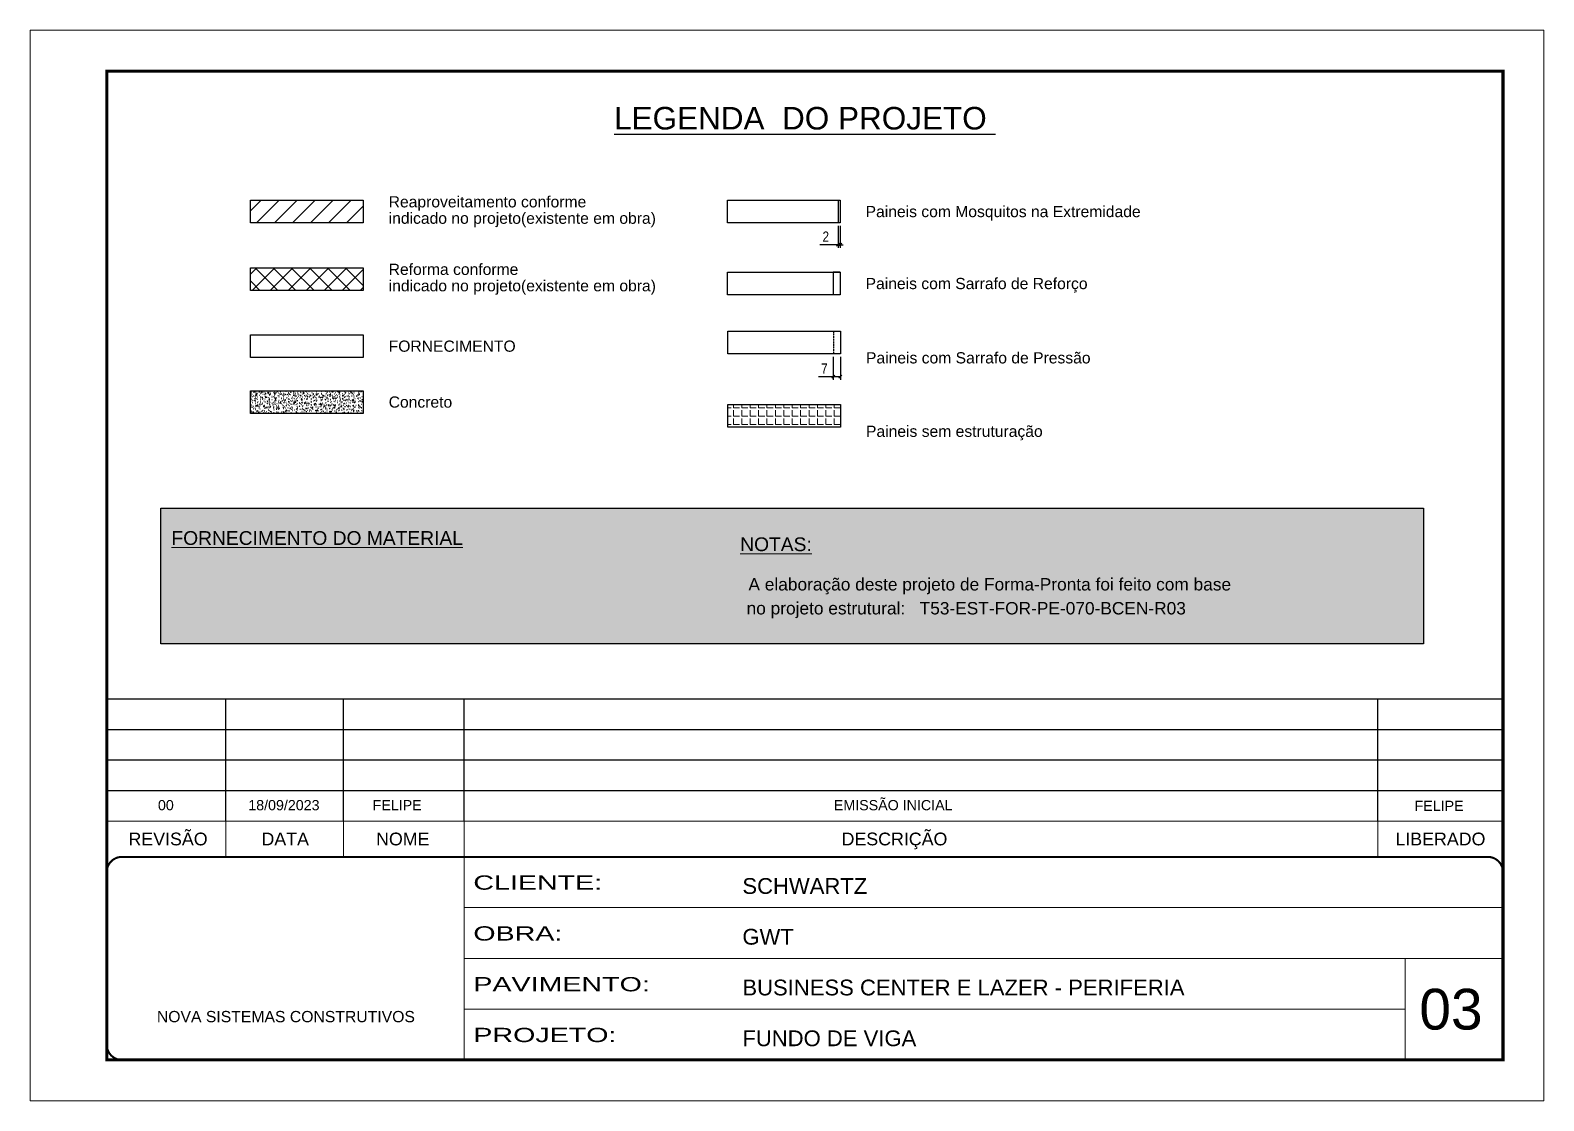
# Model space of a CAD drawing. Extents: x 3245 to 12416, y 917 to 10295.
# Drawn here: x 6415 to 7900, y 8957 to 10007 of the extents above; entities that cross this region are included whole.
import ezdxf
from ezdxf.enums import TextEntityAlignment as Align

# ---------------------------------------------------------------- set-up
doc = ezdxf.new("R2010")
doc.units = 0
for name, pattern in [('CONTINUO', [0]), ('DASHED', [0.75, 0.5, -0.25]), ('HIDDEN', [0.375, 0.25, -0.125])]:
    doc.linetypes.add(name, pattern=pattern)
for name, color, linetype, lineweight in [('CARIMBO', 255, 'Continuous', 9), ('Folhas', 255, 'Continuous', 9), ('Hachura', 251, 'Continuous', 9), ('REAPROVEITAMENTO', 251, 'Continuous', 9), ('SARRAFO DE PRESSAO', 251, 'DASHED', 9)]:
    doc.layers.add(name, color=color, linetype=linetype, lineweight=lineweight)
for name, color, linetype in [('COTA', 241, 'Continuous'), ('Painéis', 200, 'Continuous'), ('SARR_2.2x7', 40, 'Continuous')]:
    doc.layers.add(name, color=color, linetype=linetype)
doc.layers.add('Demarcação 2', color=7, linetype='Continuous', lineweight=9, true_color=0xe0e0e0)
doc.styles.add('ARIAL', font='arial.ttf')
doc.styles.add('COTA TECNICA', font='techl___.ttf', dxfattribs={"height": 10})
doc.styles.add('Tecnologia', font='')
doc.styles.get('Tecnologia').set_extended_font_data('Forgotten Futurist')
doc.dimstyles.new('PAINEL', dxfattribs={"dimtxt": 10, "dimasz": 3, "dimexe": 3, "dimexo": 3, "dimgap": 3, "dimtad": 1, "dimdec": 1, "dimzin": 12, "dimdsep": 46, "dimtxsty": 'COTA TECNICA', "dimblk1": 'OBLIQUE', "dimblk2": 'OBLIQUE', "dimsah": 1, "dimcen": 0.9, "dimclrd": 4, "dimclre": 4, "dimclrt": 240, "dimadec": 1, "dimazin": 3, "dimtfac": 1, "dimtdec": 1, "dimtmove": 0, "dimatfit": 3, "dimfxl": 1, "dimtolj": 1, "dimtzin": 12, "dimarcsym": 0})

# ---------------------------------------------------------------- blocks, each defined once
blk = doc.blocks.new('9999999999')
at = {"color": 30, "linetype": 'CONTINUO'}
for p, q in [((98564.6, 34230.2), (98564.6, 34429.4)), ((98564.6, 34379.6), (99584, 34379.6)), ((98564.6, 34329.8), (99488, 34329.8)), ((99584, 34329.8), (99488, 34329.8)), ((99488, 34329.8), (99488, 34230.2)), ((98564.6, 34280), (99488, 34280))]:
    blk.add_line(p, q, dxfattribs=at)
at = {"color": 30, "linetype": 'CONTINUO', "const_width": 2}
blk.add_lwpolyline([(99584, 34230.2), (99584, 34414.4, 0.414214), (99569, 34429.4), (98229, 34429.4, 0.414214), (98214, 34414.4), (98214, 34245.2, 0.414214), (98229, 34230.2), (99584, 34230.2)], format="xyb", dxfattribs=at)
at = {"layer": 'Folhas'}
blk.add_lwpolyline([(98139, 34190.2), (99624, 34190.2), (99624, 35240.2), (98139, 35240.2)], close=True, dxfattribs=at)
at = {"layer": 'Folhas', "color": 30, "const_width": 3}
blk.add_lwpolyline([(98214, 34230.2), (99584, 34230.2), (99584, 35200.2), (98214, 35200.2)], close=True, dxfattribs=at)
at = {"color": 7, "linetype": 'Continuous', "ltscale": 5, "style": 'ARIAL'}
for s, height, p in [('SCHWARTZ', 15.48, (98837.7, 34393.1)), ('GWT', 15.48, (98837.7, 34343.3)), ('BUSINESS CENTER E LAZER - PERIFERIA', 15.483, (98837.7, 34293.5)), ('NOVA SISTEMAS CONSTRUTIVOS', 11.059, (98263.2, 34267.2)), ('FUNDO DE VIGA', 15.483, (98837.7, 34243.7))]:
    blk.add_text(s, height=height, dxfattribs=at).set_placement(p)
at = {"layer": 'Folhas', "color": 7, "style": 'Tecnologia', "width": 1.5}
for s, p in [('CLIENTE:', (98573.7, 34397.2)), ('OBRA:', (98573.7, 34347.3)), ('PAVIMENTO:', (98573.7, 34297.5)), ('PROJETO:', (98573.7, 34247.7))]:
    blk.add_text(s, height=14, dxfattribs=at).set_placement(p)
blk = doc.blocks.new('_Oblique')
at = {"color": 0, "linetype": 'ByBlock', "lineweight": -2}
blk.add_line((-0.5, -0.5), (0.5, 0.5), dxfattribs=at)
blk = doc.blocks.new('*D241')
at = {"layer": 'COTA', "color": 4, "lineweight": -2, "transparency": 16777216}
for p, q in [((7208, 9815.4), (7208, 9793.9)), ((7210, 9815.4), (7210, 9793.9)), ((7208, 9796.9), (7189.9, 9796.9)), ((7210, 9796.9), (7208, 9796.9)), ((7210, 9796.9), (7213, 9796.9))]:
    blk.add_line(p, q, dxfattribs=at)
at = {"layer": 'Defpoints', "color": 0, "transparency": 16777216}
for p in [(7208, 9818.4), (7210, 9818.4), (7208, 9796.9)]:
    blk.add_point(p, dxfattribs=at)
at = {"layer": 'COTA', "color": 4, "lineweight": -2, "transparency": 16777216, "xscale": 3, "yscale": 3, "zscale": 3}
blk.add_blockref('_Oblique', (7208, 9796.9), dxfattribs=at)
at = {"layer": 'COTA', "color": 4, "lineweight": -2, "transparency": 16777216, "xscale": 3, "yscale": 3, "zscale": 3, "rotation": 180}
blk.add_blockref('_Oblique', (7210, 9796.9), dxfattribs=at)
at = {"layer": 'COTA', "color": 240, "transparency": 16777216, "insert": (7195.9, 9804.9), "char_height": 10, "attachment_point": 5, "style": 'COTA TECNICA'}
blk.add_mtext('\\A1;2', dxfattribs=at)
blk = doc.blocks.new('*D242')
at = {"layer": 'COTA', "color": 4, "lineweight": -2, "transparency": 16777216}
for p, q in [((7203.3, 9686.9), (7203.3, 9664.4)), ((7210.3, 9686.9), (7210.3, 9664.4)), ((7203.3, 9667.4), (7188.6, 9667.4)), ((7210.3, 9667.4), (7203.3, 9667.4))]:
    blk.add_line(p, q, dxfattribs=at)
at = {"layer": 'Defpoints', "color": 0, "transparency": 16777216}
for p in [(7203.3, 9689.9), (7210.3, 9689.9), (7203.3, 9667.4)]:
    blk.add_point(p, dxfattribs=at)
at = {"layer": 'COTA', "color": 4, "lineweight": -2, "transparency": 16777216, "xscale": 3, "yscale": 3, "zscale": 3, "rotation": 180}
blk.add_blockref('_Oblique', (7203.3, 9667.4), dxfattribs=at)
at = {"layer": 'COTA', "color": 4, "lineweight": -2, "transparency": 16777216, "xscale": 3, "yscale": 3, "zscale": 3}
blk.add_blockref('_Oblique', (7210.3, 9667.4), dxfattribs=at)
at = {"layer": 'COTA', "color": 240, "transparency": 16777216, "insert": (7194.5, 9675.5), "char_height": 10, "attachment_point": 5, "style": 'COTA TECNICA'}
blk.add_mtext('\\A1;7', dxfattribs=at)

msp = doc.modelspace()

# ---------------------------------------------------------------- hatches: boundary and pattern name
at = {"layer": 'COTA', "linetype": 'Continuous', "ltscale": 200}
h = msp.add_hatch(dxfattribs=at)
h.set_pattern_fill('AR-CONC', color=256, scale=0.9)
h.set_pattern_definition([(50, (-97191.3036, -25202.8225), (6.45534164, -0.56476921), [0.675, -7.425]), (355, (-97191.3036, -25202.8225), (-1.248762, 6.7697292), [0.54, -5.94]), (100.4514445, (-97190.7657, -25202.8695), (5.20657962, 6.20495992), [0.57366173, -6.310279]), (46.1842, (-97191.3036, -25201.0225), (9.605172, -1.4896735), [1.0125, -11.1375]), (96.6356355, (-97190.503, -25201.147), (8.4119575, 8.7670674), [0.8604931, -9.4654238]), (351.184164, (-97191.304, -25201.022), (8.4119575, 8.7670674), [0.81, -8.91]), (21, (-97190.4036, -25201.4725), (5.37216347, -3.62357002), [0.675, -7.425]), (326, (-97190.4036, -25201.4725), (2.189838, 6.5263504), [0.54, -5.94]), (71.451445, (-97189.956, -25201.7744), (7.5620014, 2.90278038), [0.5736617, -6.310279]), (37.5, (-97191.3036, -25202.8225), (0.1094387, 2.996044684), [0, -5.868, 0, -6.03, 0, -5.9625]), (7.5, (-97191.3036, -25202.8225), (2.36762584, 3.54970541), [0, -3.438, 0, -5.733, 0, -2.2725]), (327.5, (-97193.3106, -25202.8225), (4.804401926, -0.202993846), [0, -2.25, 0, -7.02, 0, -9.315]), (317.5, (-97194.2106, -25202.8225), (5.24867552, 0.90094484), [0, -2.925, 0, -4.662, 0, -6.615])])
h.paths.add_polyline_path([(6742.01, 9631.51), (6742.01, 9653.76), (6631.44, 9653.76), (6631.44, 9631.51)])
at = {"layer": 'Demarcação 2'}
h = msp.add_hatch(color=8, dxfattribs=at)
h.set_gradient(color1=(112, 112, 112), one_color=1, tint=1, name='SPHERICAL')
h.paths.add_polyline_path([(6543.52, 9538.36), (7782.46, 9538.36), (7782.46, 9405.35), (6543.52, 9405.35)])
at = {"layer": 'Hachura'}
h = msp.add_hatch(dxfattribs=at)
h.set_pattern_fill('ANGLE', color=256, scale=30)
h.set_pattern_definition([(0, (-97191.304, -25202.8225), (0, 8.25), [6, -2.25]), (90, (-97191.304, -25202.8225), (-8.25, 5e-16), [6, -2.25])])
h.paths.add_polyline_path([(7210.35, 9640.14), (7099.78, 9640.14), (7099.78, 9617.89), (7210.35, 9617.89)])
at = {"layer": 'REAPROVEITAMENTO'}
h = msp.add_hatch(dxfattribs=at)
h.set_pattern_fill('ANSI31', color=256, scale=100, style=0)
h.set_pattern_definition([(45, (7681.722, 13019.39), (-8.838835, 8.838835), [])])
h.paths.add_polyline_path([(6631.44, 9840.6), (6631.44, 9818.35), (6742.01, 9818.35), (6742.01, 9840.6)])
h = msp.add_hatch(dxfattribs=at)
h.set_pattern_fill('ANSI37', color=256, scale=100, style=0)
h.set_pattern_definition([(45, (-93224.295, -24998.346), (-8.8388348, 8.8388348), []), (135, (-93224.295, -24998.346), (-8.8388348, -8.8388348), [])])
h.paths.add_polyline_path([(6631.44, 9774.37), (6631.44, 9752.12), (6742.01, 9752.12), (6742.01, 9774.37)])

# ---------------------------------------------------------------- linework, layer by layer
at = {"color": 30}
for p, q in [((6490.34, 9351.52), (7860.34, 9351.52)), ((6607.11, 9231.52), (6607.11, 9351.52)), ((6722.77, 9231.52), (6722.77, 9351.52)), ((6840.93, 9231.52), (6840.93, 9351.52)), ((7737.69, 9231.52), (7737.69, 9351.52)), ((6490.34, 9321.52), (7860.34, 9321.52)), ((6490.34, 9291.52), (7860.34, 9291.52)), ((6490.34, 9261.52), (7860.34, 9261.52))]:
    msp.add_line(p, q, dxfattribs=at)
msp.add_lwpolyline([(6543.52, 9538.36), (7782.46, 9538.36), (7782.46, 9405.35), (6543.52, 9405.35)], close=True, dxfattribs=at)
at = {"color": 30, "const_width": 1}
for points in [[(6490.34, 9231.52), (7860.34, 9231.52)], [(6607.11, 9231.52), (6607.11, 9196.52)], [(6722.77, 9231.52), (6722.77, 9196.52)], [(6840.93, 9231.52), (6840.93, 9196.52)], [(7737.69, 9231.52), (7737.69, 9196.52)]]:
    msp.add_lwpolyline(points, dxfattribs=at)
at = {"layer": 'COTA', "linetype": 'Continuous', "ltscale": 200}
msp.add_lwpolyline([(6631.44, 9653.76), (6742.01, 9653.76), (6742.01, 9631.51), (6631.44, 9631.51)], close=True, dxfattribs=at)
at = {"layer": 'Painéis', "linetype": 'Continuous'}
msp.add_line((7207.98, 9840.6), (7207.98, 9818.35), dxfattribs=at)
for points in [[(6631.44, 9840.6), (6742.01, 9840.6), (6742.01, 9818.35), (6631.44, 9818.35)], [(7099.41, 9840.6), (7209.98, 9840.6), (7209.98, 9818.35), (7099.41, 9818.35)], [(6631.44, 9774.37), (6742.01, 9774.37), (6742.01, 9752.12), (6631.44, 9752.12)], [(7099.41, 9770), (7209.98, 9770), (7209.98, 9747.75), (7099.41, 9747.75)], [(7099.78, 9712.17), (7210.35, 9712.17), (7210.35, 9689.92), (7099.78, 9689.92)], [(6631.44, 9708.56), (6742.01, 9708.56), (6742.01, 9686.31), (6631.44, 9686.31)], [(7099.78, 9640.14), (7210.35, 9640.14), (7210.35, 9617.89), (7099.78, 9617.89)]]:
    msp.add_lwpolyline(points, close=True, dxfattribs=at)
at = {"layer": 'SARR_2.2x7', "linetype": 'Continuous'}
for p, q in [((7209.98, 9770), (7202.98, 9770)), ((7209.98, 9747.75), (7202.98, 9747.75))]:
    msp.add_line(p, q, dxfattribs=at)
at = {"layer": 'SARR_2.2x7'}
for p, q in [((7202.98, 9770), (7202.98, 9747.75)), ((7209.98, 9770), (7209.98, 9747.75))]:
    msp.add_line(p, q, dxfattribs=at)
at = {"layer": 'SARR_2.2x7', "linetype": 'HIDDEN'}
msp.add_line((7203.35, 9712.17), (7203.35, 9689.92), dxfattribs=at)

# ---------------------------------------------------------------- block references
at = {"layer": 'SARRAFO DE PRESSAO', "color": 6, "linetype": 'ByBlock'}
msp.add_blockref('9999999999', (-91723.63, -25232.92), dxfattribs=at)

# ---------------------------------------------------------------- texts
at = {"color": 0, "linetype": 'Continuous', "ltscale": 5, "style": 'ARIAL'}
msp.add_text('%%ULEGENDA  DO PROJETO ', height=22.1184, dxfattribs=at).set_placement((7175.26, 9909.96), align=Align.CENTER)
at = {"style": 'ARIAL'}
for s, p in [('REVISÃO', (6550.53, 9214.02)), ('DESCRIÇÃO', (7263.31, 9214.02)), ('DATA', (6665.5, 9214.02)), ('NOME', (6780.86, 9214.02)), ('LIBERADO', (7798.99, 9214.02))]:
    msp.add_text(s, height=12.5, dxfattribs=at).set_placement(p, align=Align.MIDDLE_CENTER)
at = {"layer": 'CARIMBO', "style": 'ARIAL'}
for s, p in [('Reaproveitamento conforme ', (6767.01, 9839.05)), ('Paineis com Mosquitos na Extremidade', (7234.98, 9829.48)), ('indicado no projeto(existente em obra)', (6767.01, 9822.96)), ('Reforma conforme ', (6767.01, 9772.82)), ('indicado no projeto(existente em obra)', (6767.01, 9756.73)), ('Paineis com Sarrafo de Reforço', (7234.98, 9758.88)), ('FORNECIMENTO', (6767.01, 9697.44)), ('Paineis com Sarrafo de Pressão', (7235.35, 9685.99)), ('Concreto', (6767.01, 9642.63)), ('Paineis sem estruturação', (7235.35, 9613.96))]:
    msp.add_text(s, height=11, dxfattribs=at).set_placement(p, align=Align.MIDDLE_LEFT)
at = {"layer": 'CARIMBO', "color": 5, "style": 'ARIAL'}
for s, height, p in [('%%UFORNECIMENTO DO MATERIAL', 13.5, (6553.86, 9502.49)), ('%%UNOTAS:', 13.5, (7111.94, 9496.37)), ('  A elaboração deste projeto de Forma-Pronta foi feito com base', 12.15, (7110.58, 9457.77)), ('  no projeto estrutural:', 12.15, (7108.76, 9434.28))]:
    msp.add_text(s, height=height, dxfattribs=at).set_placement(p)
at = {"layer": 'CARIMBO', "color": 1, "style": 'ARIAL'}
msp.add_text('T53-EST-FOR-PE-070-BCEN-R03 ', height=12.15, dxfattribs=at).set_placement((7287.99, 9434.28))
at = {"layer": 'CARIMBO', "style": 'ARIAL'}
for s, p in [('00', (6540.61, 9242.21)), ('18/09/2023', (6629.26, 9242.21)), ('FELIPE', (6751.29, 9242.21)), ('EMISSÃO INICIAL', (7203.84, 9242.21))]:
    msp.add_text(s, height=10, dxfattribs=at).set_placement(p)
at = {"layer": 'CARIMBO', "color": 7, "style": 'ARIAL'}
msp.add_text('03', height=40, dxfattribs=at).set_placement((7778.25, 9027.08))
at = {"layer": 'CARIMBO', "style": 'ARIAL'}
msp.add_attdef('FELIPE', text='', height=10, dxfattribs=at).set_placement((7797.69, 9246.52), align=Align.MIDDLE_CENTER)

# ---------------------------------------------------------------- dimensions: what is measured, and where the dimension line sits
at = {"layer": 'COTA'}
for base, p1, p2, picture, middle in [((7207.98, 9796.93), (7209.98, 9818.35), (7207.98, 9818.35), '*D241', (7195.93, 9804.93)), ((7203.35, 9667.44), (7210.35, 9689.92), (7203.35, 9689.92), '*D242', (7194.48, 9675.51))]:
    dim = msp.add_linear_dim(base=base, p1=p1, p2=p2, dimstyle='PAINEL', dxfattribs=at)
    dim.commit()
    dim.dimension.update_dxf_attribs({"geometry": picture, "text_midpoint": middle})

doc.saveas('drawing.dxf')
